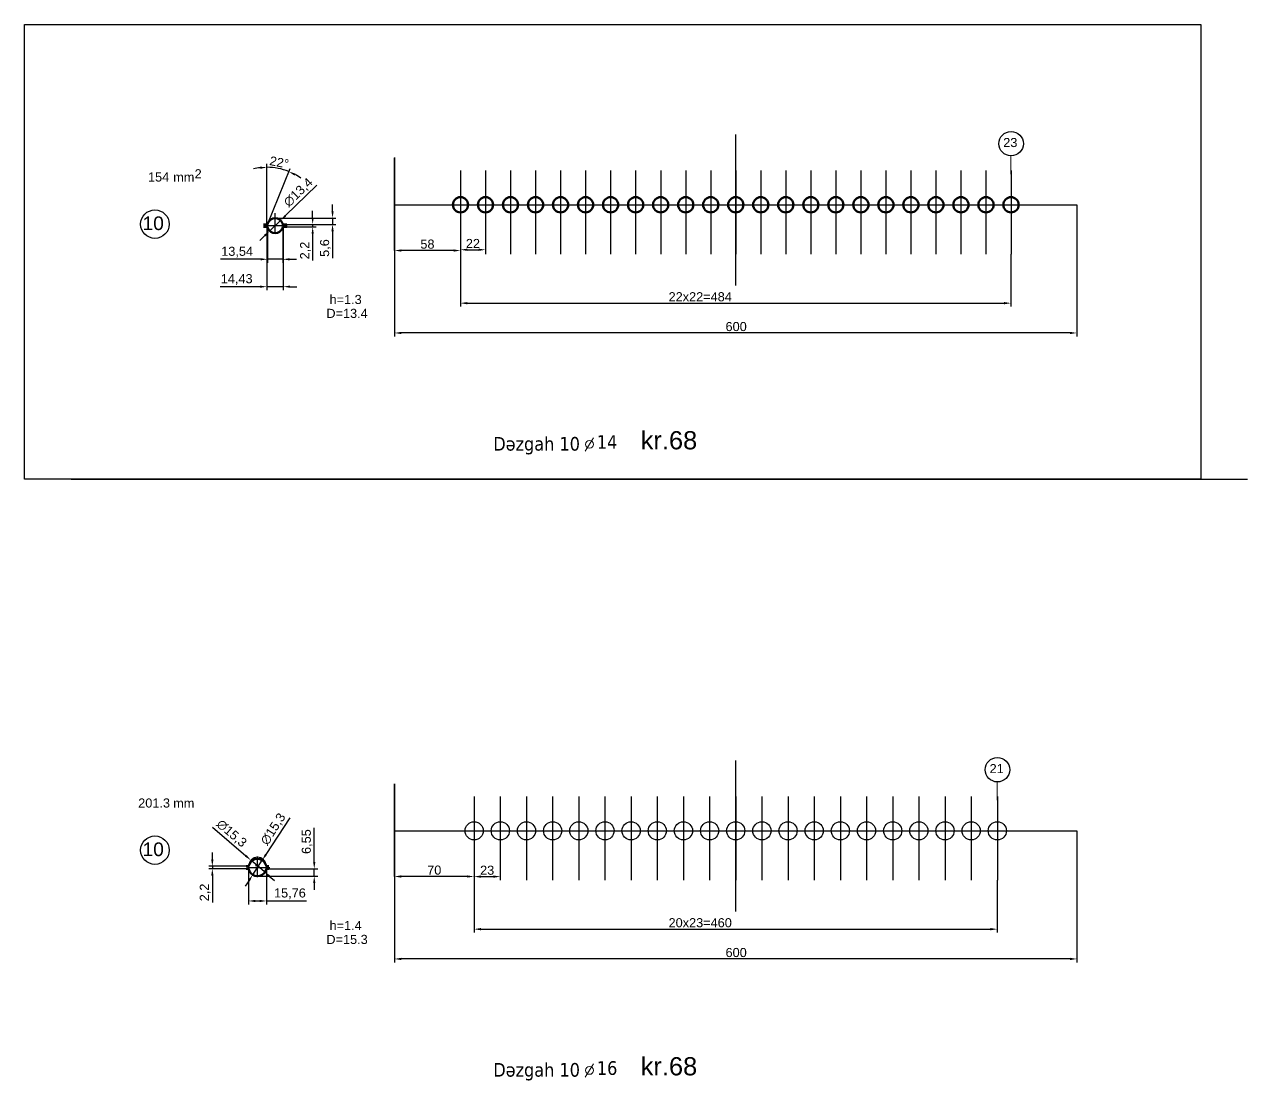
# Model space of a CAD drawing. Header units: millimetres. Extents: x 6647 to 33601, y -1887 to 8501.
# Drawn here: x 32085 to 33161, y 3972 to 4901 of the extents above; entities that cross this region are included whole.
import ezdxf

# ---------------------------------------------------------------- set-up
doc = ezdxf.new("R2010")
doc.units = ezdxf.units.MM
for name, color, linetype, lineweight in [('контурная', 7, 'Continuous', 50), ('размерные', 220, 'Continuous', 25), ('тонкая', 7, 'Continuous', 25), ('тонкий', 7, 'Continuous', 20)]:
    doc.layers.add(name, color=color, linetype=linetype, lineweight=lineweight)
doc.layers.add('осевая', color=4, linetype='Continuous')
doc.styles.add('s1v4', font='ARIAL.TTF', dxfattribs={"height": 4})
doc.styles.add('s2v4', font='ARIAL.TTF', dxfattribs={"height": 8})
doc.styles.add('s4v4', font='ARIAL.TTF', dxfattribs={"height": 16})
doc.styles.get("Standard").update_dxf_attribs({"font": 'ARIAL.TTF'})
doc.dimstyles.new('s2v4', dxfattribs={"dimtxt": 8, "dimasz": 6, "dimexe": 3, "dimexo": 0, "dimgap": 1.5, "dimtad": 1, "dimtxsty": 'Standard', "dimcen": 2.5, "dimadec": 0, "dimazin": 0, "dimtfac": 1, "dimtmove": 0, "dimatfit": 3, "dimfxl": 1, "dimarcsym": 0})
doc.dimstyles.new('s2v4$0', dxfattribs={"dimtxt": 8, "dimasz": 6, "dimexe": 3, "dimexo": 0, "dimgap": 1.5, "dimtad": 1, "dimtxsty": 'Standard', "dimcen": 2.5, "dimadec": 0, "dimazin": 0, "dimtfac": 1, "dimtmove": 0, "dimatfit": 3, "dimfxl": 1, "dimarcsym": 0})

# ---------------------------------------------------------------- blocks, each defined once
blk = doc.blocks.new('*D228')
at = {"layer": 'Defpoints', "color": 0, "transparency": 16777216}
for p in [(32410.7, 4784), (33010.7, 4742.5), (32410.7, 4629.8)]:
    blk.add_point(p, dxfattribs=at)
at = {"layer": 'тонкая', "color": 0, "lineweight": -2, "transparency": 16777216}
for p, q in [((32410.7, 4784), (32410.7, 4626.8)), ((33010.7, 4742.5), (33010.7, 4626.8)), ((33004.7, 4629.8), (32416.7, 4629.8))]:
    blk.add_line(p, q, dxfattribs=at)
at = {"layer": 'тонкая', "color": 0, "transparency": 16777216}
for points in [[(32416.7, 4630.8), (32416.7, 4628.8), (32410.7, 4629.8)], [(33004.7, 4630.8), (33004.7, 4628.8), (33010.7, 4629.8)]]:
    blk.add_solid(points, dxfattribs=at)
at = {"layer": 'тонкая', "color": 0, "transparency": 16777216, "insert": (32711.1, 4635.4), "char_height": 8, "attachment_point": 5}
blk.add_mtext('600', dxfattribs=at)
blk = doc.blocks.new('*D128')
at = {"layer": 'Defpoints', "color": 0, "transparency": 16777216}
for p in [(32305.8, 4730.9), (32316, 4725.3), (32356.3, 4725.3)]:
    blk.add_point(p, dxfattribs=at)
at = {"layer": 'тонкий', "color": 0, "lineweight": -2, "transparency": 16777216}
for p, q in [((32356.3, 4736.9), (32356.3, 4742.9)), ((32305.8, 4730.9), (32359.3, 4730.9)), ((32316, 4725.3), (32359.3, 4725.3)), ((32356.3, 4730.9), (32356.3, 4725.3)), ((32356.3, 4719.3), (32356.3, 4695.7))]:
    blk.add_line(p, q, dxfattribs=at)
at = {"layer": 'тонкий', "color": 0, "transparency": 16777216}
for points in [[(32355.3, 4736.9), (32357.3, 4736.9), (32356.3, 4730.9)], [(32355.3, 4719.3), (32357.3, 4719.3), (32356.3, 4725.3)]]:
    blk.add_solid(points, dxfattribs=at)
at = {"layer": 'тонкий', "color": 0, "transparency": 16777216, "insert": (32350, 4704.5), "char_height": 8, "attachment_point": 5, "rotation": 90}
blk.add_mtext('5,6', dxfattribs=at)
blk = doc.blocks.new('*D229')
at = {"layer": 'Defpoints', "color": 0, "transparency": 16777216}
for p in [(32316, 4725.3), (32316, 4723.1), (32338.8, 4723.1)]:
    blk.add_point(p, dxfattribs=at)
at = {"layer": 'тонкий', "color": 0, "lineweight": -2, "transparency": 16777216}
for p, q in [((32338.8, 4731.3), (32338.8, 4737.3)), ((32316, 4725.3), (32341.8, 4725.3)), ((32316, 4723.1), (32341.8, 4723.1)), ((32338.8, 4725.3), (32338.8, 4723.1)), ((32338.8, 4717.1), (32338.8, 4693.5))]:
    blk.add_line(p, q, dxfattribs=at)
at = {"layer": 'тонкий', "color": 0, "transparency": 16777216}
for points in [[(32337.8, 4731.3), (32339.8, 4731.3), (32338.8, 4725.3)], [(32337.8, 4717.1), (32339.8, 4717.1), (32338.8, 4723.1)]]:
    blk.add_solid(points, dxfattribs=at)
at = {"layer": 'тонкий', "color": 0, "transparency": 16777216, "insert": (32332.5, 4702.3), "char_height": 8, "attachment_point": 5, "rotation": 90}
blk.add_mtext('2,2', dxfattribs=at)
blk = doc.blocks.new('*D230')
at = {"layer": 'Defpoints', "color": 0, "transparency": 16777216}
for p in [(32299, 4723.1), (32312.6, 4723.1), (32299, 4694.6)]:
    blk.add_point(p, dxfattribs=at)
at = {"layer": 'тонкий', "color": 0, "lineweight": -2, "transparency": 16777216}
for p, q in [((32299, 4723.1), (32299, 4691.6)), ((32312.6, 4723.1), (32312.6, 4691.6)), ((32293, 4694.6), (32257.8, 4694.6)), ((32312.6, 4694.6), (32299, 4694.6)), ((32318.6, 4694.6), (32324.6, 4694.6))]:
    blk.add_line(p, q, dxfattribs=at)
at = {"layer": 'тонкий', "color": 0, "transparency": 16777216}
for points in [[(32293, 4695.6), (32293, 4693.6), (32299, 4694.6)], [(32318.6, 4695.6), (32318.6, 4693.6), (32312.6, 4694.6)]]:
    blk.add_solid(points, dxfattribs=at)
at = {"layer": 'тонкий', "color": 0, "transparency": 16777216, "insert": (32272.4, 4700.9), "char_height": 8, "attachment_point": 5}
blk.add_mtext('13,54', dxfattribs=at)
blk = doc.blocks.new('*D231')
at = {"layer": 'Defpoints', "color": 0, "transparency": 16777216}
for p in [(32298.6, 4724.2), (32313, 4724.2), (32298.6, 4670.5)]:
    blk.add_point(p, dxfattribs=at)
at = {"layer": 'тонкий', "color": 0, "lineweight": -2, "transparency": 16777216}
for p, q in [((32298.6, 4724.2), (32298.6, 4667.5)), ((32313, 4724.2), (32313, 4667.5)), ((32292.6, 4670.5), (32257.4, 4670.5)), ((32313, 4670.5), (32298.6, 4670.5)), ((32319, 4670.5), (32325, 4670.5))]:
    blk.add_line(p, q, dxfattribs=at)
at = {"layer": 'тонкий', "color": 0, "transparency": 16777216}
for points in [[(32292.6, 4671.5), (32292.6, 4669.5), (32298.6, 4670.5)], [(32319, 4671.5), (32319, 4669.5), (32313, 4670.5)]]:
    blk.add_solid(points, dxfattribs=at)
at = {"layer": 'тонкий', "color": 0, "transparency": 16777216, "insert": (32272, 4676.8), "char_height": 8, "attachment_point": 5}
blk.add_mtext('14,43', dxfattribs=at)
blk = doc.blocks.new('*D232')
at = {"layer": 'Defpoints', "color": 0, "transparency": 16777216}
for p in [(32310.6, 4728.8), (32301, 4719.5)]:
    blk.add_point(p, dxfattribs=at)
at = {"layer": 'тонкий', "color": 0, "lineweight": -2, "transparency": 16777216}
for p, q in [((32342.6, 4759.7), (32314.9, 4733)), ((32301, 4719.5), (32310.6, 4728.8)), ((32296.7, 4715.4), (32292.4, 4711.2))]:
    blk.add_line(p, q, dxfattribs=at)
at = {"layer": 'тонкий', "color": 0, "transparency": 16777216}
for points in [[(32314.3, 4733.7), (32315.6, 4732.3), (32310.6, 4728.8)], [(32296, 4716.1), (32297.4, 4714.6), (32301, 4719.5)]]:
    blk.add_solid(points, dxfattribs=at)
at = {"layer": 'тонкий', "color": 0, "transparency": 16777216, "insert": (32326.4, 4753.1), "char_height": 8, "attachment_point": 5, "rotation": 44.0456}
blk.add_mtext('∅13,4', dxfattribs=at)
blk = doc.blocks.new('*D233')
at = {"layer": 'Defpoints', "color": 0, "transparency": 16777216}
for p in [(32311.6, 4773.8), (32298.6, 4728), (32298.6, 4724.2), (32298.6, 4724.2), (32299, 4725.1)]:
    blk.add_point(p, dxfattribs=at)
at = {"layer": 'тонкий', "color": 0, "lineweight": -2, "transparency": 16777216}
for p, q in [((32298.6, 4728), (32298.6, 4778.4)), ((32299, 4725.1), (32318.9, 4774.5))]:
    blk.add_line(p, q, dxfattribs=at)
for start, end in [(96.711, 103.4219), (68, 90), (54.5781, 61.289)]:
    blk.add_arc((32298.6, 4724.2), 51.3, start, end, dxfattribs=at)
at = {"layer": 'тонкий', "color": 0, "transparency": 16777216}
for points in [[(32292.6, 4776.1), (32292.7, 4774.1), (32298.6, 4775.4)], [(32322.8, 4768.2), (32323.7, 4770), (32317.8, 4771.7)]]:
    blk.add_solid(points, dxfattribs=at)
at = {"layer": 'тонкий', "color": 0, "transparency": 16777216, "insert": (32309.4, 4779.9), "char_height": 8, "attachment_point": 5, "rotation": 349}
blk.add_mtext('22°', dxfattribs=at)
blk = doc.blocks.new('*D234')
at = {"layer": 'Defpoints', "color": 0, "transparency": 16777216}
for p in [(32410.7, 4712.7), (32468.7, 4712.7), (32410.7, 4702.3)]:
    blk.add_point(p, dxfattribs=at)
at = {"layer": 'тонкая', "color": 0, "lineweight": -2, "transparency": 16777216}
for p, q in [((32410.7, 4712.7), (32410.7, 4699.3)), ((32468.7, 4712.7), (32468.7, 4699.3)), ((32462.7, 4702.3), (32416.7, 4702.3))]:
    blk.add_line(p, q, dxfattribs=at)
at = {"layer": 'тонкая', "color": 0, "transparency": 16777216}
for points in [[(32416.7, 4703.3), (32416.7, 4701.3), (32410.7, 4702.3)], [(32462.7, 4703.3), (32462.7, 4701.3), (32468.7, 4702.3)]]:
    blk.add_solid(points, dxfattribs=at)
at = {"layer": 'тонкая', "color": 0, "transparency": 16777216, "insert": (32439.7, 4707.9), "char_height": 8, "attachment_point": 5}
blk.add_mtext('58', dxfattribs=at)
blk = doc.blocks.new('*D235')
at = {"layer": 'Defpoints', "color": 0, "transparency": 16777216}
for p in [(32468.7, 4699.3), (32952.7, 4699.1), (32952.7, 4656)]:
    blk.add_point(p, dxfattribs=at)
at = {"layer": 'тонкая', "color": 0, "lineweight": -2, "transparency": 16777216}
for p, q in [((32468.7, 4699.3), (32468.7, 4653)), ((32952.7, 4699.1), (32952.7, 4653)), ((32474.7, 4656), (32946.7, 4656))]:
    blk.add_line(p, q, dxfattribs=at)
at = {"layer": 'тонкая', "color": 0, "transparency": 16777216}
for points in [[(32474.7, 4657), (32474.7, 4655), (32468.7, 4656)], [(32946.7, 4657), (32946.7, 4655), (32952.7, 4656)]]:
    blk.add_solid(points, dxfattribs=at)
at = {"layer": 'тонкая', "color": 0, "transparency": 16777216, "insert": (32679.5, 4661.6), "char_height": 8, "attachment_point": 5}
blk.add_mtext('22x22=484', dxfattribs=at)
blk = doc.blocks.new('*D236')
at = {"layer": 'Defpoints', "color": 0, "transparency": 16777216}
for p in [(32468.7, 4717.1), (32490.7, 4717.1), (32490.7, 4703)]:
    blk.add_point(p, dxfattribs=at)
at = {"layer": 'тонкая', "color": 0, "lineweight": -2, "transparency": 16777216}
for p, q in [((32468.7, 4717.1), (32468.7, 4700)), ((32490.7, 4717.1), (32490.7, 4700)), ((32474.7, 4703), (32484.7, 4703))]:
    blk.add_line(p, q, dxfattribs=at)
at = {"layer": 'тонкая', "color": 0, "transparency": 16777216}
for points in [[(32474.7, 4704), (32474.7, 4702), (32468.7, 4703)], [(32484.7, 4704), (32484.7, 4702), (32490.7, 4703)]]:
    blk.add_solid(points, dxfattribs=at)
at = {"layer": 'тонкая', "color": 0, "transparency": 16777216, "insert": (32479.7, 4708.5), "char_height": 8, "attachment_point": 5}
blk.add_mtext('22', dxfattribs=at)
blk = doc.blocks.new('*D197')
at = {"layer": 'Defpoints', "color": 0, "transparency": 16777216}
for p in [(32410.7, 4233.4), (33010.7, 4192), (32410.7, 4079.3)]:
    blk.add_point(p, dxfattribs=at)
at = {"layer": 'тонкая', "color": 0, "lineweight": -2, "transparency": 16777216}
for p, q in [((32410.7, 4233.4), (32410.7, 4076.3)), ((33010.7, 4192), (33010.7, 4076.3)), ((33004.7, 4079.3), (32416.7, 4079.3))]:
    blk.add_line(p, q, dxfattribs=at)
at = {"layer": 'тонкая', "color": 0, "transparency": 16777216}
for points in [[(32416.7, 4080.3), (32416.7, 4078.3), (32410.7, 4079.3)], [(33004.7, 4080.3), (33004.7, 4078.3), (33010.7, 4079.3)]]:
    blk.add_solid(points, dxfattribs=at)
at = {"layer": 'тонкая', "color": 0, "transparency": 16777216, "insert": (32711.1, 4084.9), "char_height": 8, "attachment_point": 5}
blk.add_mtext('600', dxfattribs=at)
blk = doc.blocks.new('*D104')
at = {"layer": 'Defpoints', "color": 0, "transparency": 16777216}
for p in [(32410.7, 4162.1), (32480.7, 4164.1), (32410.7, 4151.8)]:
    blk.add_point(p, dxfattribs=at)
at = {"layer": 'тонкая', "color": 0, "lineweight": -2, "transparency": 16777216}
for p, q in [((32410.7, 4162.1), (32410.7, 4148.8)), ((32480.7, 4164.1), (32480.7, 4148.8)), ((32474.7, 4151.8), (32416.7, 4151.8))]:
    blk.add_line(p, q, dxfattribs=at)
at = {"layer": 'тонкая', "color": 0, "transparency": 16777216}
for points in [[(32416.7, 4152.8), (32416.7, 4150.8), (32410.7, 4151.8)], [(32474.7, 4152.8), (32474.7, 4150.8), (32480.7, 4151.8)]]:
    blk.add_solid(points, dxfattribs=at)
at = {"layer": 'тонкая', "color": 0, "transparency": 16777216, "insert": (32445.7, 4157.4), "char_height": 8, "attachment_point": 5}
blk.add_mtext('70', dxfattribs=at)
blk = doc.blocks.new('*D105')
at = {"layer": 'Defpoints', "color": 0, "transparency": 16777216}
for p in [(32480.7, 4148.6), (32940.7, 4148.6), (32940.7, 4105.5)]:
    blk.add_point(p, dxfattribs=at)
at = {"layer": 'тонкая', "color": 0, "lineweight": -2, "transparency": 16777216}
for p, q in [((32480.7, 4148.6), (32480.7, 4102.5)), ((32940.7, 4148.6), (32940.7, 4102.5)), ((32486.7, 4105.5), (32934.7, 4105.5))]:
    blk.add_line(p, q, dxfattribs=at)
at = {"layer": 'тонкая', "color": 0, "transparency": 16777216}
for points in [[(32486.7, 4106.5), (32486.7, 4104.5), (32480.7, 4105.5)], [(32934.7, 4106.5), (32934.7, 4104.5), (32940.7, 4105.5)]]:
    blk.add_solid(points, dxfattribs=at)
at = {"layer": 'тонкая', "color": 0, "transparency": 16777216, "insert": (32679.5, 4111.1), "char_height": 8, "attachment_point": 5}
blk.add_mtext('20x23=460', dxfattribs=at)
blk = doc.blocks.new('*D106')
at = {"layer": 'Defpoints', "color": 0, "transparency": 16777216}
for p in [(32282.4, 4158.6), (32298.2, 4158.6), (32298.2, 4130.3)]:
    blk.add_point(p, dxfattribs=at)
at = {"layer": 'тонкий', "color": 0, "lineweight": -2, "transparency": 16777216}
for p, q in [((32282.4, 4158.6), (32282.4, 4127.3)), ((32298.2, 4158.6), (32298.2, 4127.3)), ((32288.4, 4130.3), (32292.2, 4130.3)), ((32298.2, 4130.3), (32333.4, 4130.3))]:
    blk.add_line(p, q, dxfattribs=at)
at = {"layer": 'тонкий', "color": 0, "transparency": 16777216}
for points in [[(32288.4, 4131.3), (32288.4, 4129.3), (32282.4, 4130.3)], [(32292.2, 4131.3), (32292.2, 4129.3), (32298.2, 4130.3)]]:
    blk.add_solid(points, dxfattribs=at)
at = {"layer": 'тонкий', "color": 0, "transparency": 16777216, "insert": (32318.8, 4136.6), "char_height": 8, "attachment_point": 5}
blk.add_mtext('15,76', dxfattribs=at)
blk = doc.blocks.new('*D198')
at = {"layer": 'Defpoints', "color": 0, "transparency": 16777216}
for p in [(32250.6, 4158.6), (32280.2, 4160.8), (32280.2, 4158.6)]:
    blk.add_point(p, dxfattribs=at)
at = {"layer": 'тонкий', "color": 0, "lineweight": -2, "transparency": 16777216}
for p, q in [((32250.6, 4166.8), (32250.6, 4172.8)), ((32280.2, 4160.8), (32247.6, 4160.8)), ((32280.2, 4158.6), (32247.6, 4158.6)), ((32250.6, 4160.8), (32250.6, 4158.6)), ((32250.6, 4152.6), (32250.6, 4129))]:
    blk.add_line(p, q, dxfattribs=at)
at = {"layer": 'тонкий', "color": 0, "transparency": 16777216}
for points in [[(32249.6, 4166.8), (32251.6, 4166.8), (32250.6, 4160.8)], [(32249.6, 4152.6), (32251.6, 4152.6), (32250.6, 4158.6)]]:
    blk.add_solid(points, dxfattribs=at)
at = {"layer": 'тонкий', "color": 0, "transparency": 16777216, "insert": (32244.3, 4137.8), "char_height": 8, "attachment_point": 5, "rotation": 90}
blk.add_mtext('2,2', dxfattribs=at)
blk = doc.blocks.new('*D199')
at = {"layer": 'Defpoints', "color": 0, "transparency": 16777216}
for p in [(32290.3, 4152), (32300.4, 4158.6), (32340.2, 4152)]:
    blk.add_point(p, dxfattribs=at)
at = {"layer": 'тонкий', "color": 0, "lineweight": -2, "transparency": 16777216}
for p, q in [((32340.2, 4164.6), (32340.2, 4194.5)), ((32290.3, 4152), (32343.2, 4152)), ((32300.4, 4158.6), (32343.2, 4158.6)), ((32340.2, 4152), (32340.2, 4158.6)), ((32340.2, 4146), (32340.2, 4140))]:
    blk.add_line(p, q, dxfattribs=at)
at = {"layer": 'тонкий', "color": 0, "transparency": 16777216}
for points in [[(32339.2, 4164.6), (32341.2, 4164.6), (32340.2, 4158.6)], [(32339.2, 4146), (32341.2, 4146), (32340.2, 4152)]]:
    blk.add_solid(points, dxfattribs=at)
at = {"layer": 'тонкий', "color": 0, "transparency": 16777216, "insert": (32333.9, 4182.5), "char_height": 8, "attachment_point": 5, "rotation": 90}
blk.add_mtext('6,55', dxfattribs=at)
blk = doc.blocks.new('*D200')
at = {"layer": 'Defpoints', "color": 0, "transparency": 16777216}
for p in [(32294.4, 4166.1), (32286.1, 4153.3)]:
    blk.add_point(p, dxfattribs=at)
at = {"layer": 'тонкий', "color": 0, "lineweight": -2, "transparency": 16777216}
for p, q in [((32318.6, 4203.5), (32297.7, 4171.2)), ((32286.1, 4153.3), (32294.4, 4166.1)), ((32282.9, 4148.2), (32279.6, 4143.2))]:
    blk.add_line(p, q, dxfattribs=at)
at = {"layer": 'тонкий', "color": 0, "transparency": 16777216}
for points in [[(32296.9, 4171.7), (32298.5, 4170.6), (32294.4, 4166.1)], [(32282, 4148.8), (32283.7, 4147.7), (32286.1, 4153.3)]]:
    blk.add_solid(points, dxfattribs=at)
at = {"layer": 'тонкий', "color": 0, "transparency": 16777216, "insert": (32304.4, 4193.3), "char_height": 8, "attachment_point": 5, "rotation": 57.1269}
blk.add_mtext('∅15,3', dxfattribs=at)
blk = doc.blocks.new('*D201')
at = {"layer": 'Defpoints', "color": 0, "transparency": 16777216}
for p in [(32284.5, 4166.1), (32296.1, 4156.1)]:
    blk.add_point(p, dxfattribs=at)
at = {"layer": 'тонкий', "color": 0, "lineweight": -2, "transparency": 16777216}
for p, q in [((32250.8, 4195.1), (32280, 4170)), ((32296.1, 4156.1), (32284.5, 4166.1)), ((32300.6, 4152.2), (32305.2, 4148.3))]:
    blk.add_line(p, q, dxfattribs=at)
at = {"layer": 'тонкий', "color": 0, "transparency": 16777216}
for points in [[(32280.6, 4170.8), (32279.3, 4169.3), (32284.5, 4166.1)], [(32301.3, 4152.9), (32300, 4151.4), (32296.1, 4156.1)]]:
    blk.add_solid(points, dxfattribs=at)
at = {"layer": 'тонкий', "color": 0, "transparency": 16777216, "insert": (32267.3, 4189.4), "char_height": 8, "attachment_point": 5, "rotation": 319.2245}
blk.add_mtext('∅15,3', dxfattribs=at)
blk = doc.blocks.new('*D202')
at = {"layer": 'Defpoints', "color": 0, "transparency": 16777216}
for p in [(32480.7, 4156.4), (32503.7, 4156.4), (32503.7, 4151.7)]:
    blk.add_point(p, dxfattribs=at)
at = {"layer": 'тонкая', "color": 0, "lineweight": -2, "transparency": 16777216}
for p, q in [((32480.7, 4156.4), (32480.7, 4148.7)), ((32486.7, 4151.7), (32497.7, 4151.7)), ((32503.7, 4156.4), (32503.7, 4148.7))]:
    blk.add_line(p, q, dxfattribs=at)
at = {"layer": 'тонкая', "color": 0, "transparency": 16777216}
for points in [[(32486.7, 4152.7), (32486.7, 4150.7), (32480.7, 4151.7)], [(32497.7, 4152.7), (32497.7, 4150.7), (32503.7, 4151.7)]]:
    blk.add_solid(points, dxfattribs=at)
at = {"layer": 'тонкая', "color": 0, "transparency": 16777216, "insert": (32492.2, 4157.3), "char_height": 8, "attachment_point": 5}
blk.add_mtext('23', dxfattribs=at)

msp = doc.modelspace()

# ---------------------------------------------------------------- linework, layer by layer
at = {"lineweight": 15}
for p, q in [((32952.6849, 4785.5204), (32952.7468, 4752.9946)), ((32940.6849, 4234.975), (32940.7468, 4202.4492))]:
    msp.add_line(p, q, dxfattribs=at)
at = {"color": 2}
msp.add_line((32126.4165, 4501.1184), (33160.6827, 4501.1184), dxfattribs=at)
msp.add_lwpolyline([(32085.429, 4501.1184), (32085.429, 4901.1184), (33119.6952, 4901.1184), (33119.6952, 4501.1184), (32085.429, 4501.1184), (32085.429, 4901.1184)], dxfattribs=at)
for centre in [(32952.8258, 4796.2731), (32940.8258, 4245.7277)]:
    msp.add_circle(centre, 10.7536)
at = {"layer": 'контурная'}
for p, q in [((32298.9428, 4725.2802), (32295.6797, 4725.2802)), ((32299.0497, 4725.2802), (32295.6797, 4725.2802)), ((32298.9428, 4723.0802), (32295.6797, 4723.0802)), ((32299.0497, 4723.0802), (32295.6797, 4723.0802)), ((32299.0497, 4725.2802), (32299.4829, 4726.3526)), ((32299.0497, 4723.0802), (32299.4829, 4722.0078)), ((32312.5923, 4725.2802), (32312.159, 4726.3526)), ((32312.5923, 4723.0802), (32312.159, 4722.0078)), ((32312.5923, 4725.2802), (32315.9623, 4725.2802)), ((32312.5923, 4723.0802), (32315.9623, 4723.0802)), ((32312.6991, 4725.2802), (32315.9623, 4725.2802)), ((32312.6991, 4725.2802), (32315.9623, 4725.2802)), ((32312.6991, 4723.0802), (32315.9623, 4723.0802)), ((32312.6991, 4723.0802), (32315.9623, 4723.0802)), ((32281.9273, 4159.6978), (32283.2947, 4162.7909)), ((32298.6556, 4159.6978), (32297.2883, 4162.7909)), ((32282.4136, 4160.7978), (32280.2079, 4160.7978)), ((32282.4136, 4158.5978), (32280.2079, 4158.5978)), ((32281.9273, 4159.6978), (32283.2947, 4156.6047)), ((32298.6556, 4159.6978), (32297.2883, 4156.6047)), ((32298.1694, 4160.7978), (32300.375, 4160.7978)), ((32298.1694, 4158.5978), (32300.375, 4158.5978))]:
    msp.add_line(p, q, dxfattribs=at)
for centre in [(32468.7468, 4742.5363), (32490.7468, 4742.5363), (32512.7468, 4742.5363), (32534.7468, 4742.5363), (32556.7468, 4742.5363), (32578.7468, 4742.5363), (32600.7468, 4742.5363), (32622.7468, 4742.5363), (32644.7468, 4742.5363), (32666.7468, 4742.5363), (32688.7468, 4742.5363), (32710.7468, 4742.5363), (32732.7468, 4742.5363), (32754.7468, 4742.5363), (32776.7468, 4742.5363), (32798.7468, 4742.5363), (32820.7468, 4742.5363), (32842.7468, 4742.5363), (32864.7468, 4742.5363), (32886.7468, 4742.5363), (32908.7468, 4742.5363), (32930.7468, 4742.5363), (32952.7468, 4742.5363)]:
    msp.add_circle(centre, 6.7, dxfattribs=at)
for centre, radius, start, end in [((32305.821, 4724.1802), 6.7, 90, 161.0805636), ((32305.821, 4724.1802), 6.7, 198.9194364, 270), ((32305.821, 4724.1802), 6.7, 18.9194364, 90), ((32305.821, 4724.1802), 6.7, 270, 341.0805636), ((32290.2915, 4159.6978), 7.65, 23.8489058, 156.1510942), ((32290.2915, 4159.6978), 7.65, 203.8489058, 336.1510942)]:
    msp.add_arc(centre, radius, start, end, dxfattribs=at)
at = {"layer": 'осевая'}
for p, q in [((32710.7468, 4671.5002), (32710.7468, 4804.2983)), ((32468.7468, 4772.6517), (32468.7468, 4699.1473)), ((32490.7468, 4772.6517), (32490.7468, 4699.1473)), ((32512.7468, 4772.6517), (32512.7468, 4699.1473)), ((32534.7468, 4772.6517), (32534.7468, 4699.1473)), ((32556.7468, 4772.6517), (32556.7468, 4699.1473)), ((32578.7468, 4772.6517), (32578.7468, 4699.1473)), ((32600.7468, 4772.6517), (32600.7468, 4699.1473)), ((32622.7468, 4772.6517), (32622.7468, 4699.1473)), ((32644.7468, 4772.6517), (32644.7468, 4699.1473)), ((32666.7468, 4772.6517), (32666.7468, 4699.1473)), ((32688.7468, 4772.6517), (32688.7468, 4699.1473)), ((32710.7468, 4772.6517), (32710.7468, 4699.1473)), ((32732.7468, 4772.6517), (32732.7468, 4699.1473)), ((32754.7468, 4772.6517), (32754.7468, 4699.1473)), ((32776.7468, 4772.6517), (32776.7468, 4699.1473)), ((32798.7468, 4772.6517), (32798.7468, 4699.1473)), ((32820.7468, 4772.6517), (32820.7468, 4699.1473)), ((32842.7468, 4772.6517), (32842.7468, 4699.1473)), ((32864.7468, 4772.6517), (32864.7468, 4699.1473)), ((32886.7468, 4772.6517), (32886.7468, 4699.1473)), ((32908.7468, 4772.6517), (32908.7468, 4699.1473)), ((32930.7468, 4772.6517), (32930.7468, 4699.1473)), ((32952.7468, 4772.6517), (32952.7468, 4699.1473)), ((32305.821, 4717.4802), (32305.821, 4735.1262)), ((32297.6974, 4724.1802), (32316.4416, 4724.1802)), ((32710.7468, 4120.9548), (32710.7468, 4253.7529)), ((32480.7468, 4222.1063), (32480.7468, 4148.6018)), ((32503.7468, 4222.1063), (32503.7468, 4148.6018)), ((32526.7468, 4222.1063), (32526.7468, 4148.6018)), ((32549.7468, 4222.1063), (32549.7468, 4148.6018)), ((32572.7468, 4222.1063), (32572.7468, 4148.6018)), ((32595.7468, 4222.1063), (32595.7468, 4148.6018)), ((32618.7468, 4222.1063), (32618.7468, 4148.6018)), ((32641.7468, 4222.1063), (32641.7468, 4148.6018)), ((32664.7468, 4222.1063), (32664.7468, 4148.6018)), ((32687.7468, 4222.1063), (32687.7468, 4148.6018)), ((32710.7468, 4222.1063), (32710.7468, 4148.6018)), ((32733.7468, 4222.1063), (32733.7468, 4148.6018)), ((32756.7468, 4222.1063), (32756.7468, 4148.6018)), ((32779.7468, 4222.1063), (32779.7468, 4148.6018)), ((32802.7468, 4222.1063), (32802.7468, 4148.6018)), ((32825.7468, 4222.1063), (32825.7468, 4148.6018)), ((32848.7468, 4222.1063), (32848.7468, 4148.6018)), ((32871.7468, 4222.1063), (32871.7468, 4148.6018)), ((32894.7468, 4222.1063), (32894.7468, 4148.6018)), ((32917.7468, 4222.1063), (32917.7468, 4148.6018)), ((32940.7468, 4222.1063), (32940.7468, 4148.6018)), ((32290.2915, 4151.3487), (32290.2915, 4169.4129)), ((32281.5685, 4159.6978), (32301.1104, 4159.6978))]:
    msp.add_line(p, q, dxfattribs=at)
at = {"layer": 'размерные'}
for p, q in [((32282.3915, 4161.2478), (32283.1002, 4161.2478)), ((32282.4136, 4160.7978), (32282.4136, 4161.2978)), ((32298.1915, 4160.7478), (32298.1915, 4161.9687)), ((32291.6953, 4161.0978), (32288.5175, 4161.0978))]:
    msp.add_line(p, q, dxfattribs=at)
for centre in [(32480.7468, 4191.9909), (32503.7468, 4191.9909), (32526.7468, 4191.9909), (32549.7468, 4191.9909), (32572.7468, 4191.9909), (32595.7468, 4191.9909), (32618.7468, 4191.9909), (32641.7468, 4191.9909), (32664.7468, 4191.9909), (32687.7468, 4191.9909), (32710.7468, 4191.9909), (32733.7468, 4191.9909), (32756.7468, 4191.9909), (32779.7468, 4191.9909), (32802.7468, 4191.9909), (32825.7468, 4191.9909), (32848.7468, 4191.9909), (32871.7468, 4191.9909), (32894.7468, 4191.9909), (32917.7468, 4191.9909), (32940.7468, 4191.9909)]:
    msp.add_circle(centre, 8, dxfattribs=at)
msp.add_arc((32290.2915, 4161.0978), 7.65, 1.6694, 178.3306, dxfattribs=at)
at = {"layer": 'тонкая'}
for p, q in [((32410.7468, 4702.3151), (32410.7468, 4783.9501)), ((32410.7468, 4742.5363), (33010.7468, 4742.5363)), ((32298.6052, 4724.1802), (32298.6052, 4727.9616)), ((32298.6052, 4724.1802), (32298.9814, 4725.1112)), ((32298.6052, 4724.1802), (32298.9814, 4723.2492)), ((32313.0367, 4724.1802), (32312.6606, 4725.1112)), ((32313.0367, 4724.1802), (32312.6606, 4723.2492)), ((32410.7468, 4151.7697), (32410.7468, 4233.4047)), ((32410.7468, 4191.9909), (33010.7468, 4191.9909))]:
    msp.add_line(p, q, dxfattribs=at)
for centre in [(32200.0946, 4725.5004), (32200.0946, 4174.955)]:
    msp.add_circle(centre, 12.5323, dxfattribs=at)
at = {"layer": 'тонкий'}
for p, q in [((32578.4428, 4525.846), (32585.7246, 4537.6132)), ((32578.4428, 3975.3006), (32585.7246, 3987.0678))]:
    msp.add_line(p, q, dxfattribs=at)
for centre in [(32582.1661, 4531.8628), (32582.1661, 3981.3174)]:
    msp.add_circle(centre, 3.4722, dxfattribs=at)

# ---------------------------------------------------------------- texts
at = {"char_height": 8, "attachment_point": 5}
for s, insert in [('23', (32952.1329, 4797.2275)), ('21', (32940.1329, 4246.6821))]:
    msp.add_mtext(s, dxfattribs=dict(at, insert=insert))
at = {"layer": 'контурная', "style": 's2v4'}
for s, p in [('h=1.3', (32353.637, 4655.2617)), ('D=13.4', (32350.8499, 4643.0329)), ('h=1.4', (32353.637, 4104.7163)), ('D=15.3', (32350.8499, 4092.4875))]:
    msp.add_text(s, height=8, dxfattribs=at).set_placement(p)
at = {"layer": 'размерные', "style": 's4v4'}
for p in [(32627.1824, 4527.4688), (32627.1824, 3976.9234)]:
    msp.add_text('kr.68', height=16, dxfattribs=at).set_placement(p)
at = {"layer": 'тонкая', "style": 's1v4'}
for s, p in [('154', (32194.0304, 4762.9686)), ('mm', (32216.1876, 4762.8679)), ('2', (32235.0223, 4765.7793)), ('201.3', (32185.4139, 4212.4231)), ('mm', (32216.1876, 4212.3225))]:
    msp.add_text(s, height=8, dxfattribs=at).set_placement(p)
at = {"layer": 'тонкий', "style": 's1v4'}
for p in [(32189.2979, 4720.2912), (32189.2979, 4169.7458)]:
    msp.add_text('10', height=12, dxfattribs=at).set_placement(p)
at = {"layer": 'тонкий', "char_height": 12, "attachment_point": 1, "style": 's1v4'}
for insert in [(32497.5876, 4538.3325), (32497.5876, 3987.7871)]:
    msp.add_mtext('{\\fTahoma|b0|i0|c238|p32;Dəzgah \\fTahoma|b0|i0|c0|p32;10}', dxfattribs=dict(at, insert=insert))
at = {"layer": 'тонкий', "char_height": 12, "width": 33.292, "attachment_point": 1, "style": 's1v4'}
for s, insert in [('{\\fTahoma|b0|i0|c162|p32;1\\fTahoma|b0|i0|c0|p32;4\\fTxt|b0|i0|c238|p2; }', (32588.6326, 4539.9173)), ('{\\fTahoma|b0|i0|c162|p32;1\\fTahoma|b0|i0|c0|p32;6\\fTxt|b0|i0|c238|p2; }', (32588.6326, 3989.3719))]:
    msp.add_mtext(s, dxfattribs=dict(at, insert=insert))

# ---------------------------------------------------------------- dimensions: what is measured, and where the dimension line sits
at = {"layer": 'тонкая'}
for base, p1, p2, picture, middle in [((32410.7468, 4629.8138), (33010.7468, 4742.5363), (32410.7468, 4783.9501), '*D228', (32711.0699, 4629.8138)), ((32410.7468, 4079.2684), (33010.7468, 4191.9909), (32410.7468, 4233.4047), '*D197', (32711.0699, 4079.2684))]:
    dim = msp.add_linear_dim(base=base, p1=p1, p2=p2, dimstyle='s2v4', dxfattribs=at)
    dim.commit()
    dim.dimension.update_dxf_attribs({"geometry": picture, "text_midpoint": middle, "dimtype": 160})
for base, p1, p2, dimstyle, picture, middle in [((32410.7468, 4702.3151), (32468.7468, 4712.6811), (32410.7468, 4712.6811), 's2v4', '*D234', (32439.7468, 4707.8997)), ((32490.7468, 4702.986), (32468.7468, 4717.1229), (32490.7468, 4717.1229), 's2v4', '*D236', (32479.7468, 4708.5024)), ((32410.7468, 4151.7697), (32480.7468, 4164.0604), (32410.7468, 4162.1357), 's2v4', '*D104', (32445.7468, 4157.3543)), ((32503.7468, 4151.6995), (32480.7468, 4156.4151), (32503.7468, 4156.4151), 's2v4$0', '*D202', (32492.2468, 4157.2868))]:
    dim = msp.add_linear_dim(base=base, p1=p1, p2=p2, dimstyle=dimstyle, dxfattribs=at)
    dim.commit()
    dim.dimension.update_dxf_attribs({"geometry": picture, "text_midpoint": middle})
for base, p1, p2, text, picture, middle in [((32952.7468, 4656.0356), (32468.7468, 4699.3151), (32952.7468, 4699.1473), '22x22=484', '*D235', (32679.4521, 4656.0356)), ((32940.7468, 4105.4902), (32480.7468, 4148.6018), (32940.7468, 4148.6018), '20x23=460', '*D105', (32679.4521, 4105.4902))]:
    dim = msp.add_linear_dim(base=base, p1=p1, p2=p2, text=text, dimstyle='s2v4', dxfattribs=at)
    dim.commit()
    dim.dimension.update_dxf_attribs({"geometry": picture, "text_midpoint": middle, "dimtype": 160})
at = {"layer": 'тонкий'}
dim = msp.add_angular_dim_2l(base=(32311.5828, 4773.7652), line1=((32298.6052, 4724.1802), (32298.6052, 4727.9616)), line2=((32298.6052, 4724.1802), (32298.9814, 4725.1112)), dimstyle='s2v4', dxfattribs=at)
dim.commit()
dim.dimension.update_dxf_attribs({"geometry": '*D233', "text_midpoint": (32309.4377, 4779.9086)})
for p1, p2, picture, middle in [((32301.0051, 4719.5221), (32310.6368, 4728.8382), '*D232', (32326.4488, 4753.0897)), ((32286.1392, 4153.2727), (32294.4437, 4166.1228), '*D200', (32304.3654, 4193.3374)), ((32296.0846, 4156.1016), (32284.4983, 4166.094), '*D201', (32267.3163, 4189.4146))]:
    dim = msp.add_diameter_dim_2p(p1=p1, p2=p2, dimstyle='s2v4', dxfattribs=at)
    dim.commit()
    dim.dimension.update_dxf_attribs({"geometry": picture, "text_midpoint": middle})
for base, p1, p2, dimstyle, picture, middle in [((32356.2939, 4725.2802), (32305.821, 4730.8802), (32315.9623, 4725.2802), 's2v4', '*D128', (32356.2939, 4704.5005)), ((32340.2074, 4152.0478), (32300.375, 4158.5978), (32290.2915, 4152.0478), 's2v4$0', '*D199', (32340.2074, 4182.5398))]:
    dim = msp.add_linear_dim(base=base, p1=p1, p2=p2, angle=90, dimstyle=dimstyle, dxfattribs=at)
    dim.commit()
    dim.dimension.update_dxf_attribs({"geometry": picture, "text_midpoint": middle, "dimtype": 160})
for base, p1, p2, dimstyle, picture, middle in [((32338.7743, 4723.0802), (32315.9623, 4725.2802), (32315.9623, 4723.0802), 's2v4', '*D229', (32332.4667, 4702.2705)), ((32250.6036, 4158.5978), (32280.2079, 4160.7978), (32280.2079, 4158.5978), 's2v4$0', '*D198', (32244.296, 4137.7881))]:
    dim = msp.add_linear_dim(base=base, p1=p1, p2=p2, angle=90, dimstyle=dimstyle, dxfattribs=at)
    dim.commit()
    dim.dimension.update_dxf_attribs({"geometry": picture, "text_midpoint": middle})
for base, p1, p2, picture, middle in [((32298.6052, 4670.5001), (32313.0367, 4724.1802), (32298.6052, 4724.1802), '*D231', (32271.9838, 4676.8077)), ((32299.0497, 4694.6198), (32312.5923, 4723.0802), (32299.0497, 4723.0802), '*D230', (32272.4446, 4700.9275))]:
    dim = msp.add_linear_dim(base=base, p1=p1, p2=p2, dimstyle='s2v4', dxfattribs=at)
    dim.commit()
    dim.dimension.update_dxf_attribs({"geometry": picture, "text_midpoint": middle})
dim = msp.add_linear_dim(base=(32298.1694, 4130.3032), p1=(32282.4136, 4158.5978), p2=(32298.1694, 4158.5978), dimstyle='s2v4$0', dxfattribs=at)
dim.commit()
dim.dimension.update_dxf_attribs({"geometry": '*D106', "text_midpoint": (32318.7881, 4130.3032), "dimtype": 160})

doc.saveas('drawing.dxf')
